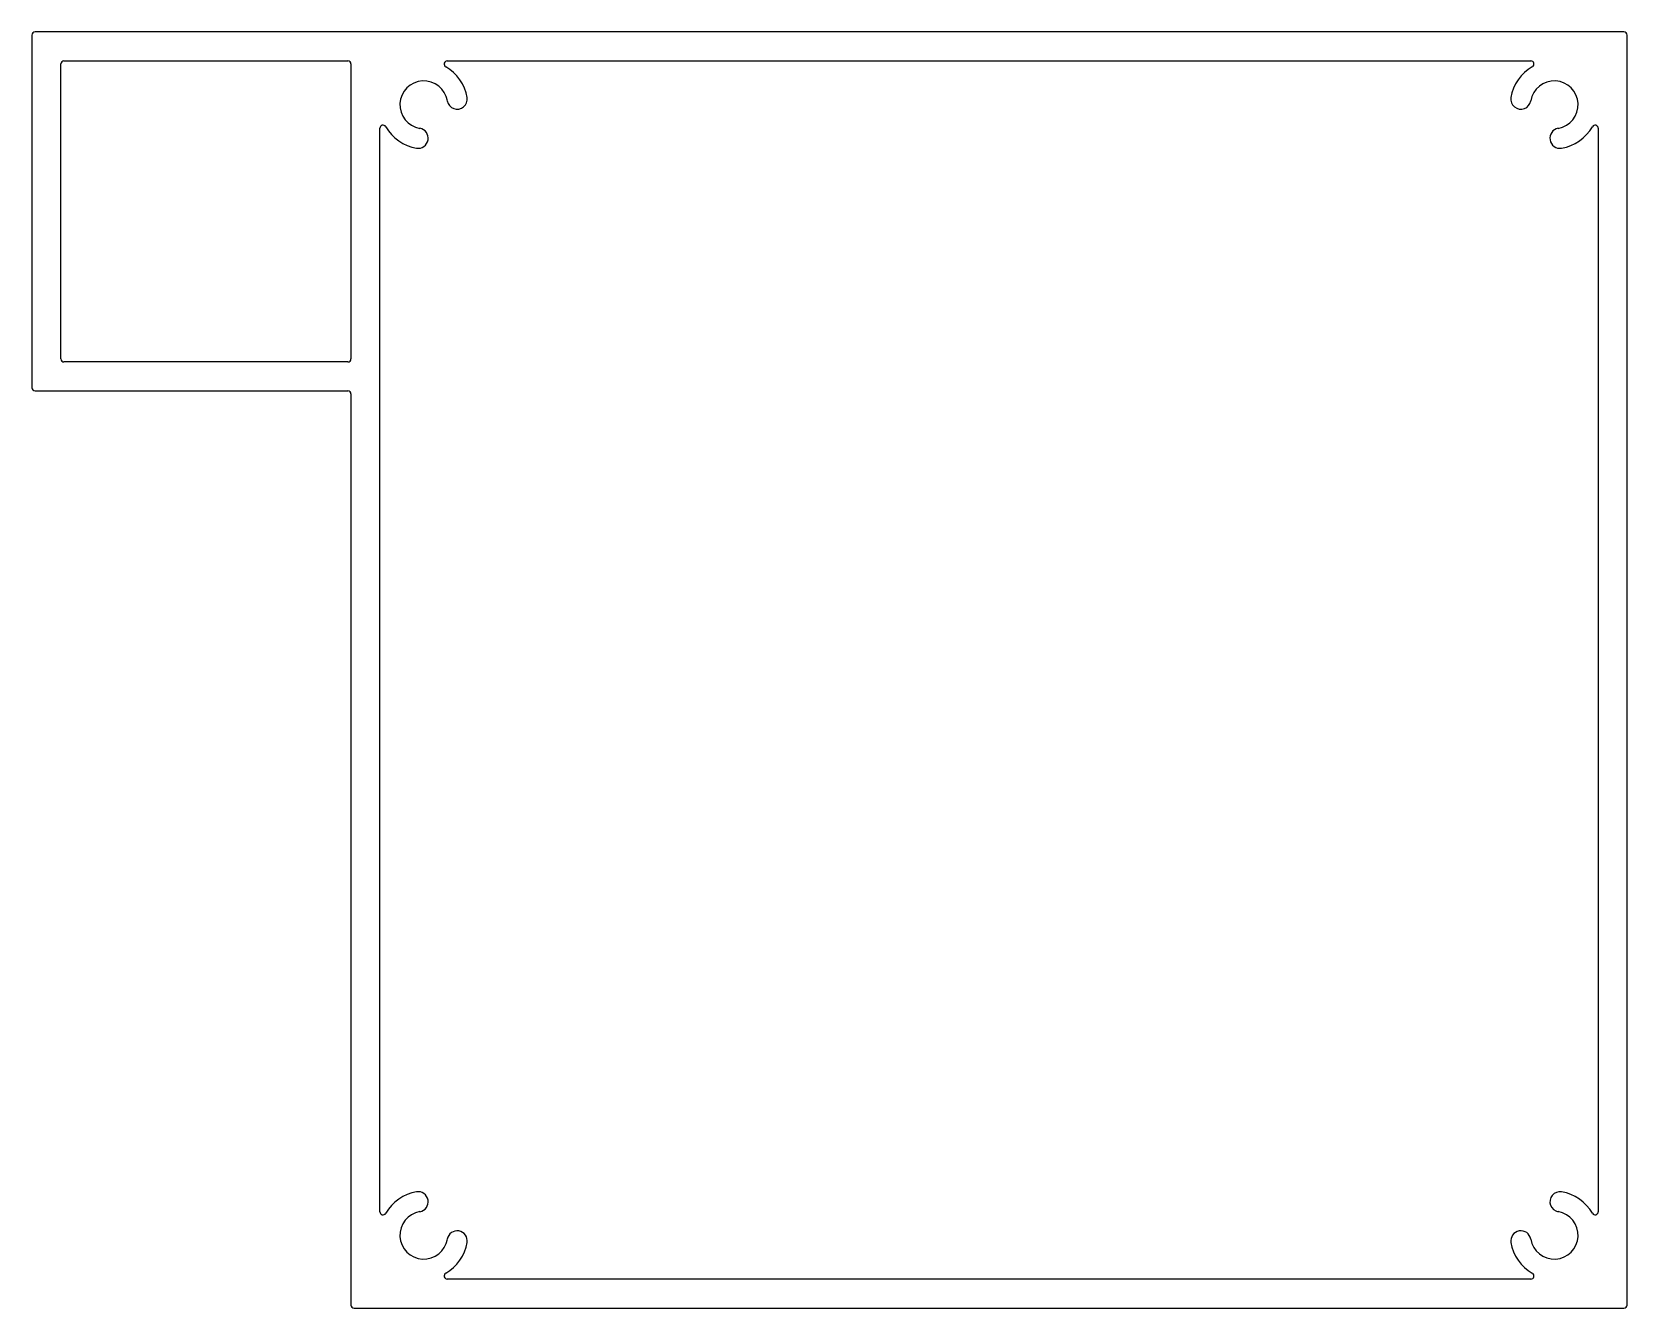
# Model space of a CAD drawing. Header units: inches. Extents: x -66 to 61, y 4 to 106.
import ezdxf

# ---------------------------------------------------------------- set-up
doc = ezdxf.new("R2010")
doc.units = ezdxf.units.IN
doc.header["$MEASUREMENT"] = 0

msp = doc.modelspace()

# ---------------------------------------------------------------- linework, layer by layer
at = {"color": 4}
for p, q in [((-65.76, 105.42), (-65.76, 77.35)), ((60.99, 105.67), (-65.51, 105.67)), ((61.24, 4.32), (61.24, 105.42)), ((-63.46, 79.65), (-63.46, 103.12)), ((-63.21, 103.37), (-40.61, 103.37)), ((-40.36, 103.12), (-40.36, 79.65)), ((-32.69, 103.37), (53.57, 103.37)), ((-38.06, 11.75), (-38.06, 98)), ((58.94, 98), (58.94, 11.75)), ((-40.61, 79.4), (-63.21, 79.4)), ((-65.51, 77.1), (-40.61, 77.1)), ((-40.36, 76.85), (-40.36, 4.32)), ((53.57, 6.38), (-32.69, 6.38)), ((-40.11, 4.07), (60.99, 4.07))]:
    msp.add_line(p, q, dxfattribs=at)
for centre, radius, start, end in [((-65.51, 105.42), 0.25, 90, 180), ((60.99, 105.42), 0.25, 0, 90), ((-63.21, 103.12), 0.25, 90, 180), ((-40.61, 103.12), 0.25, 0, 90), ((-32.69, 103.12), 0.25, 90, 240.0736), ((-34.56, 99.87), 3.5, 9.5691, 60.0736), ((55.44, 99.87), 3.5, 119.9264, 170.4309), ((53.57, 103.12), 0.25, 299.9264, 90), ((-34.56, 99.87), 1.9, 9.5691, 260.4309), ((55.44, 99.87), 1.9, 279.5691, 170.4309), ((-31.9, 100.32), 0.8, 189.5691, 9.5691), ((52.78, 100.32), 0.8, 170.4309, 350.4309), ((-37.81, 98), 0.25, 29.9264, 180), ((-34.56, 99.87), 3.5, 209.9264, 260.4309), ((-35.01, 97.21), 0.8, 260.4309, 80.4309), ((55.89, 97.21), 0.8, 99.5691, 279.5691), ((55.44, 99.87), 3.5, 279.5691, 330.0736), ((58.69, 98), 0.25, 0, 150.0736), ((-63.21, 79.65), 0.25, 180, 270), ((-40.61, 79.65), 0.25, 270, 0), ((-65.51, 77.35), 0.25, 180, 270), ((-40.61, 76.85), 0.25, 0, 90), ((-34.56, 9.88), 3.5, 99.5691, 150.0736), ((-35.01, 12.54), 0.8, 279.5691, 99.5691), ((55.89, 12.54), 0.8, 80.4309, 260.4309), ((55.44, 9.88), 3.5, 29.9264, 80.4309), ((-37.81, 11.75), 0.25, 180, 330.0736), ((-34.56, 9.88), 1.9, 99.5691, 350.4309), ((55.44, 9.88), 1.9, 189.5691, 80.4309), ((58.69, 11.75), 0.25, 209.9264, 360), ((-31.9, 9.43), 0.8, 350.4309, 170.4309), ((52.78, 9.43), 0.8, 9.5691, 189.5691), ((-34.56, 9.88), 3.5, 299.9264, 350.4309), ((55.44, 9.88), 3.5, 189.5691, 240.0736), ((-32.69, 6.63), 0.25, 119.9264, 270), ((53.57, 6.63), 0.25, 270, 60.0736), ((-40.11, 4.32), 0.25, 180, 270), ((60.99, 4.32), 0.25, 270, 0)]:
    msp.add_arc(centre, radius, start, end, dxfattribs=at)

doc.saveas('drawing.dxf')
